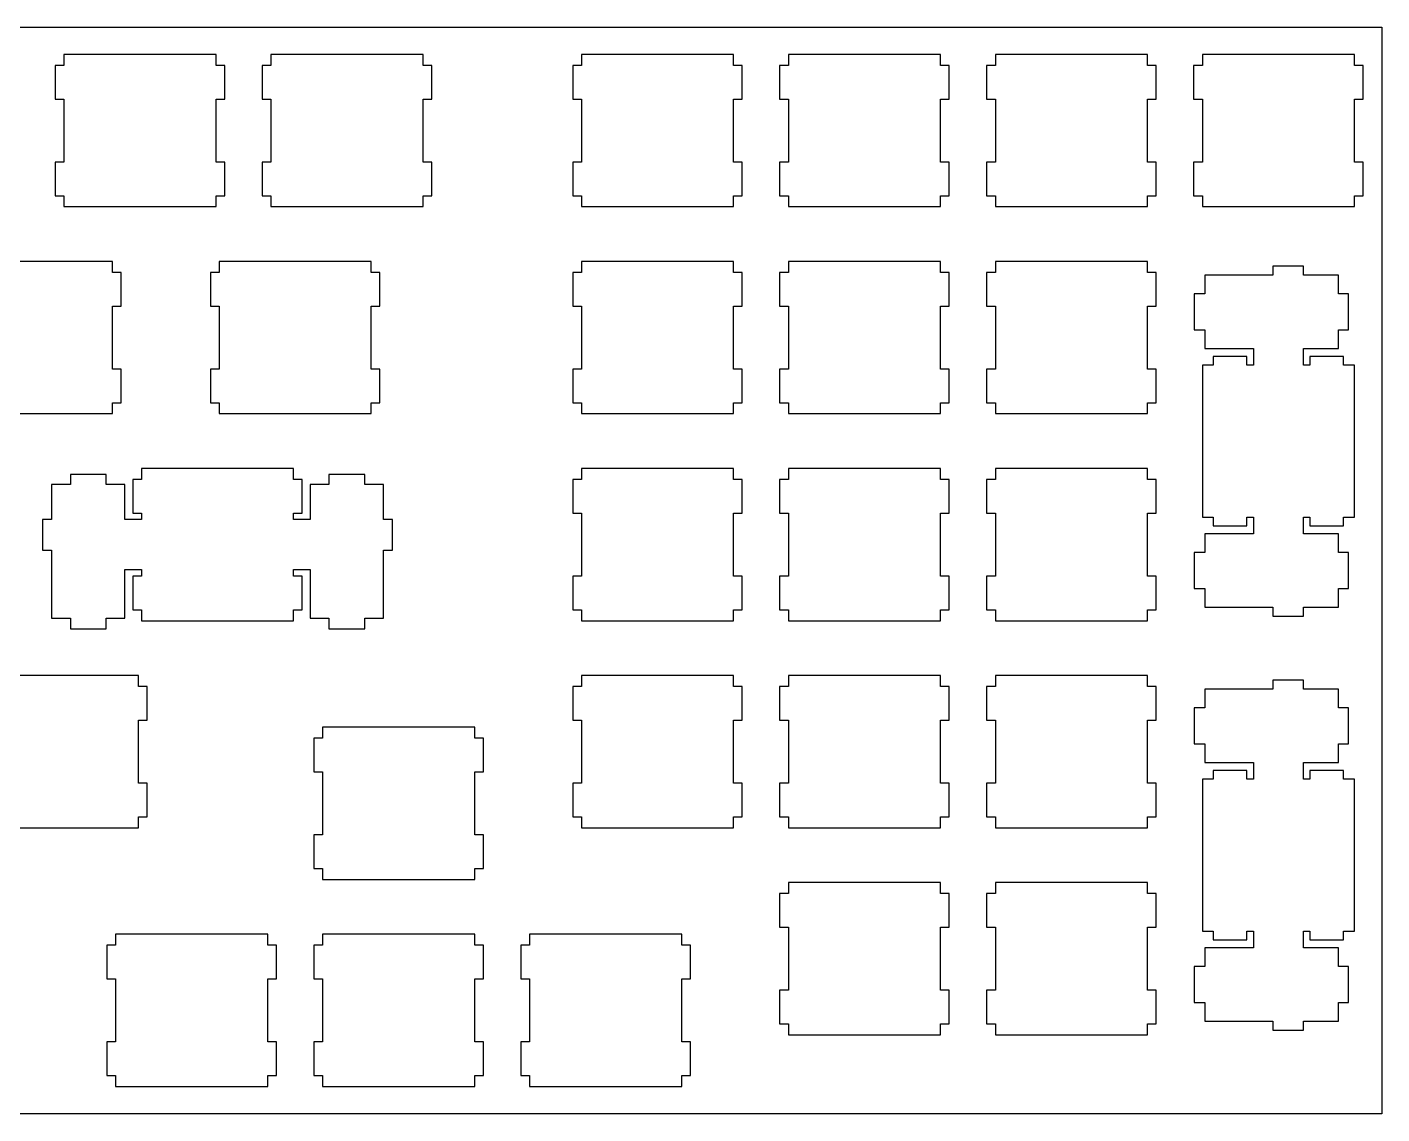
# Model space of a CAD drawing. Extents: x 0 to 372, y 0 to 100.
# Drawn here: x 246.9 to 371.6, y 0.4 to 100.4 of the extents above; entities that cross this region are included whole.
import ezdxf

# ---------------------------------------------------------------- set-up
doc = ezdxf.new("R2010")
doc.units = 0
doc.layers.get('0').update_dxf_attribs({"linetype": 'CONTINUOUS'})

msp = doc.modelspace()

# ---------------------------------------------------------------- linework, layer by layer
at = {"color": 0}
for p, q in [((0.09508, 100.446), (371.57, 100.446)), ((371.57, 100.446), (371.57, 0.43408)), ((250.27, 97.9219), (250.27, 96.9215)), ((264.269, 97.9219), (250.27, 97.9219)), ((264.269, 96.9215), (264.269, 97.9219)), ((269.32, 97.9219), (269.32, 96.9215)), ((283.319, 97.9219), (269.32, 97.9219)), ((283.319, 96.9215), (283.319, 97.9219)), ((297.895, 97.9219), (297.895, 96.9215)), ((311.894, 97.9219), (297.895, 97.9219)), ((311.894, 96.9215), (311.894, 97.9219)), ((316.945, 97.9219), (316.945, 96.9215)), ((330.944, 97.9219), (316.945, 97.9219)), ((330.944, 96.9215), (330.944, 97.9219)), ((335.995, 97.9219), (335.995, 96.9215)), ((349.994, 97.9219), (335.995, 97.9219)), ((349.994, 96.9215), (349.994, 97.9219)), ((355.046, 97.9219), (355.046, 96.9215)), ((369.044, 97.9219), (355.046, 97.9219)), ((369.044, 96.9215), (369.044, 97.9219)), ((250.27, 96.9215), (249.469, 96.9215)), ((249.469, 96.9215), (249.469, 93.8223)), ((265.07, 96.9215), (264.269, 96.9215)), ((265.07, 93.8223), (265.07, 96.9215)), ((269.32, 96.9215), (268.519, 96.9215)), ((268.519, 96.9215), (268.519, 93.8223)), ((284.12, 96.9215), (283.319, 96.9215)), ((284.12, 93.8223), (284.12, 96.9215)), ((297.895, 96.9215), (297.094, 96.9215)), ((297.094, 96.9215), (297.094, 93.8223)), ((312.695, 96.9215), (311.894, 96.9215)), ((312.695, 93.8223), (312.695, 96.9215)), ((316.945, 96.9215), (316.144, 96.9215)), ((316.144, 96.9215), (316.144, 93.8223)), ((331.745, 96.9215), (330.944, 96.9215)), ((331.745, 93.8223), (331.745, 96.9215)), ((335.995, 96.9215), (335.194, 96.9215)), ((335.194, 96.9215), (335.194, 93.8223)), ((350.795, 96.9215), (349.994, 96.9215)), ((350.795, 93.8223), (350.795, 96.9215)), ((355.046, 96.9215), (354.245, 96.9215)), ((354.245, 96.9215), (354.245, 93.8223)), ((369.845, 96.9215), (369.044, 96.9215)), ((369.845, 93.8223), (369.845, 96.9215)), ((249.469, 93.8223), (250.27, 93.8223)), ((250.27, 93.8223), (250.27, 88.0223)), ((264.269, 88.0223), (264.269, 93.8223)), ((264.269, 93.8223), (265.07, 93.8223)), ((268.519, 93.8223), (269.32, 93.8223)), ((269.32, 93.8223), (269.32, 88.0223)), ((283.319, 88.0223), (283.319, 93.8223)), ((283.319, 93.8223), (284.12, 93.8223)), ((297.094, 93.8223), (297.895, 93.8223)), ((297.895, 93.8223), (297.895, 88.0223)), ((311.894, 88.0223), (311.894, 93.8223)), ((311.894, 93.8223), (312.695, 93.8223)), ((316.144, 93.8223), (316.945, 93.8223)), ((316.945, 93.8223), (316.945, 88.0223)), ((330.944, 88.0223), (330.944, 93.8223)), ((330.944, 93.8223), (331.745, 93.8223)), ((335.194, 93.8223), (335.995, 93.8223)), ((335.995, 93.8223), (335.995, 88.0223)), ((349.994, 88.0223), (349.994, 93.8223)), ((349.994, 93.8223), (350.795, 93.8223)), ((354.245, 93.8223), (355.046, 93.8223)), ((355.046, 93.8223), (355.046, 88.0223)), ((369.044, 88.0223), (369.044, 93.8223)), ((369.044, 93.8223), (369.845, 93.8223)), ((250.27, 88.0223), (249.469, 88.0223)), ((249.469, 88.0223), (249.469, 84.9217)), ((265.07, 88.0223), (264.269, 88.0223)), ((265.07, 84.9217), (265.07, 88.0223)), ((269.32, 88.0223), (268.519, 88.0223)), ((268.519, 88.0223), (268.519, 84.9217)), ((284.12, 88.0223), (283.319, 88.0223)), ((284.12, 84.9217), (284.12, 88.0223)), ((297.895, 88.0223), (297.094, 88.0223)), ((297.094, 88.0223), (297.094, 84.9217)), ((312.695, 88.0223), (311.894, 88.0223)), ((312.695, 84.9217), (312.695, 88.0223)), ((316.945, 88.0223), (316.144, 88.0223)), ((316.144, 88.0223), (316.144, 84.9217)), ((331.745, 88.0223), (330.944, 88.0223)), ((331.745, 84.9217), (331.745, 88.0223)), ((335.995, 88.0223), (335.194, 88.0223)), ((335.194, 88.0223), (335.194, 84.9217)), ((350.795, 88.0223), (349.994, 88.0223)), ((350.795, 84.9217), (350.795, 88.0223)), ((355.046, 88.0223), (354.245, 88.0223)), ((354.245, 88.0223), (354.245, 84.9217)), ((369.845, 88.0223), (369.044, 88.0223)), ((369.845, 84.9217), (369.845, 88.0223)), ((249.469, 84.9217), (250.27, 84.9217)), ((250.27, 84.9217), (250.27, 83.9227)), ((264.269, 83.9227), (264.269, 84.9217)), ((264.269, 84.9217), (265.07, 84.9217)), ((268.519, 84.9217), (269.32, 84.9217)), ((269.32, 84.9217), (269.32, 83.9227)), ((283.319, 83.9227), (283.319, 84.9217)), ((283.319, 84.9217), (284.12, 84.9217)), ((297.094, 84.9217), (297.895, 84.9217)), ((297.895, 84.9217), (297.895, 83.9227)), ((311.894, 83.9227), (311.894, 84.9217)), ((311.894, 84.9217), (312.695, 84.9217)), ((316.144, 84.9217), (316.945, 84.9217)), ((316.945, 84.9217), (316.945, 83.9227)), ((330.944, 83.9227), (330.944, 84.9217)), ((330.944, 84.9217), (331.745, 84.9217)), ((335.194, 84.9217), (335.995, 84.9217)), ((335.995, 84.9217), (335.995, 83.9227)), ((349.994, 83.9227), (349.994, 84.9217)), ((349.994, 84.9217), (350.795, 84.9217)), ((354.245, 84.9217), (355.046, 84.9217)), ((355.046, 84.9217), (355.046, 83.9227)), ((369.044, 83.9227), (369.044, 84.9217)), ((369.044, 84.9217), (369.845, 84.9217)), ((250.27, 83.9227), (264.269, 83.9227)), ((269.32, 83.9227), (283.319, 83.9227)), ((297.895, 83.9227), (311.894, 83.9227)), ((316.945, 83.9227), (330.944, 83.9227)), ((335.995, 83.9227), (349.994, 83.9227)), ((355.046, 83.9227), (369.044, 83.9227)), ((254.744, 78.8719), (240.745, 78.8719)), ((254.744, 77.8715), (254.744, 78.8719)), ((264.557, 78.8719), (264.557, 77.8715)), ((278.557, 78.8719), (264.557, 78.8719)), ((278.557, 77.8715), (278.557, 78.8719)), ((297.895, 78.8719), (297.895, 77.8715)), ((311.894, 78.8719), (297.895, 78.8719)), ((311.894, 77.8715), (311.894, 78.8719)), ((316.945, 78.8719), (316.945, 77.8715)), ((330.944, 78.8719), (316.945, 78.8719)), ((330.944, 77.8715), (330.944, 78.8719)), ((335.995, 78.8719), (335.995, 77.8715)), ((349.994, 78.8719), (335.995, 78.8719)), ((349.994, 77.8715), (349.994, 78.8719)), ((255.545, 77.8715), (254.744, 77.8715)), ((255.545, 74.7723), (255.545, 77.8715)), ((264.557, 77.8715), (263.756, 77.8715)), ((263.756, 77.8715), (263.756, 74.7723)), ((279.356, 77.8715), (278.557, 77.8715)), ((279.356, 74.7723), (279.356, 77.8715)), ((297.895, 77.8715), (297.094, 77.8715)), ((297.094, 77.8715), (297.094, 74.7723)), ((312.695, 77.8715), (311.894, 77.8715)), ((312.695, 74.7723), (312.695, 77.8715)), ((316.945, 77.8715), (316.144, 77.8715)), ((316.144, 77.8715), (316.144, 74.7723)), ((331.745, 77.8715), (330.944, 77.8715)), ((331.745, 74.7723), (331.745, 77.8715)), ((335.995, 77.8715), (335.194, 77.8715)), ((335.194, 77.8715), (335.194, 74.7723)), ((350.795, 77.8715), (349.994, 77.8715)), ((350.795, 74.7723), (350.795, 77.8715)), ((361.544, 77.622), (355.275, 77.622)), ((355.275, 77.622), (355.275, 75.897)), ((361.544, 78.4475), (361.544, 77.622)), ((364.345, 78.4475), (361.544, 78.4475)), ((364.345, 77.622), (364.345, 78.4475)), ((367.577, 77.622), (364.345, 77.622)), ((367.577, 75.897), (367.577, 77.622)), ((355.275, 75.897), (354.295, 75.897)), ((354.295, 75.897), (354.295, 72.5978)), ((368.494, 75.897), (367.577, 75.897)), ((368.494, 72.5978), (368.494, 75.897)), ((254.744, 68.9723), (254.744, 74.7723)), ((254.744, 74.7723), (255.545, 74.7723)), ((263.756, 74.7723), (264.557, 74.7723)), ((264.557, 74.7723), (264.557, 68.9723)), ((278.557, 68.9723), (278.557, 74.7723)), ((278.557, 74.7723), (279.356, 74.7723)), ((297.094, 74.7723), (297.895, 74.7723)), ((297.895, 74.7723), (297.895, 68.9723)), ((311.894, 68.9723), (311.894, 74.7723)), ((311.894, 74.7723), (312.695, 74.7723)), ((316.144, 74.7723), (316.945, 74.7723)), ((316.945, 74.7723), (316.945, 68.9723)), ((330.944, 68.9723), (330.944, 74.7723)), ((330.944, 74.7723), (331.745, 74.7723)), ((335.194, 74.7723), (335.995, 74.7723)), ((335.995, 74.7723), (335.995, 68.9723)), ((349.994, 68.9723), (349.994, 74.7723)), ((349.994, 74.7723), (350.795, 74.7723)), ((354.295, 72.5978), (355.275, 72.5978)), ((355.275, 72.5978), (355.275, 70.8723)), ((367.577, 70.8723), (367.577, 72.5978)), ((367.577, 72.5978), (368.494, 72.5978)), ((355.275, 70.8723), (359.745, 70.8723)), ((359.145, 70.1477), (356.045, 70.1477)), ((356.045, 70.1477), (356.045, 69.3469)), ((359.145, 69.3469), (359.145, 70.1477)), ((359.745, 70.8723), (359.745, 69.3469)), ((364.345, 69.3469), (364.345, 70.8723)), ((364.345, 70.8723), (367.577, 70.8723)), ((368.046, 70.1477), (364.945, 70.1477)), ((364.945, 70.1477), (364.945, 69.3469)), ((368.046, 69.3469), (368.046, 70.1477)), ((255.545, 68.9723), (254.744, 68.9723)), ((255.545, 65.8717), (255.545, 68.9723)), ((264.557, 68.9723), (263.756, 68.9723)), ((263.756, 68.9723), (263.756, 65.8717)), ((279.356, 68.9723), (278.557, 68.9723)), ((279.356, 65.8717), (279.356, 68.9723)), ((297.895, 68.9723), (297.094, 68.9723)), ((297.094, 68.9723), (297.094, 65.8717)), ((312.695, 68.9723), (311.894, 68.9723)), ((312.695, 65.8717), (312.695, 68.9723)), ((316.945, 68.9723), (316.144, 68.9723)), ((316.144, 68.9723), (316.144, 65.8717)), ((331.745, 68.9723), (330.944, 68.9723)), ((331.745, 65.8717), (331.745, 68.9723)), ((335.995, 68.9723), (335.194, 68.9723)), ((335.194, 68.9723), (335.194, 65.8717)), ((350.795, 68.9723), (349.994, 68.9723)), ((350.795, 65.8717), (350.795, 68.9723)), ((356.045, 69.3469), (355.046, 69.3469)), ((355.046, 69.3469), (355.046, 55.3477)), ((359.745, 69.3469), (359.145, 69.3469)), ((364.945, 69.3469), (364.345, 69.3469)), ((369.044, 69.3469), (368.046, 69.3469)), ((369.044, 55.3477), (369.044, 69.3469)), ((240.745, 64.8727), (254.744, 64.8727)), ((254.744, 64.8727), (254.744, 65.8717)), ((254.744, 65.8717), (255.545, 65.8717)), ((263.756, 65.8717), (264.557, 65.8717)), ((264.557, 65.8717), (264.557, 64.8727)), ((264.557, 64.8727), (278.557, 64.8727)), ((278.557, 64.8727), (278.557, 65.8717)), ((278.557, 65.8717), (279.356, 65.8717)), ((297.094, 65.8717), (297.895, 65.8717)), ((297.895, 65.8717), (297.895, 64.8727)), ((297.895, 64.8727), (311.894, 64.8727)), ((311.894, 64.8727), (311.894, 65.8717)), ((311.894, 65.8717), (312.695, 65.8717)), ((316.144, 65.8717), (316.945, 65.8717)), ((316.945, 65.8717), (316.945, 64.8727)), ((316.945, 64.8727), (330.944, 64.8727)), ((330.944, 64.8727), (330.944, 65.8717)), ((330.944, 65.8717), (331.745, 65.8717)), ((335.194, 65.8717), (335.995, 65.8717)), ((335.995, 65.8717), (335.995, 64.8727)), ((335.995, 64.8727), (349.994, 64.8727)), ((349.994, 64.8727), (349.994, 65.8717)), ((349.994, 65.8717), (350.795, 65.8717)), ((254.161, 59.2723), (250.862, 59.2723)), ((250.862, 59.2723), (250.862, 58.3516)), ((254.161, 58.3516), (254.161, 59.2723)), ((257.412, 58.8215), (256.611, 58.8215)), ((256.611, 58.8215), (256.611, 55.7223)), ((257.412, 59.8219), (257.412, 58.8215)), ((271.413, 59.8219), (257.412, 59.8219)), ((271.413, 58.8215), (271.413, 59.8219)), ((272.212, 58.8215), (271.413, 58.8215)), ((272.212, 55.7223), (272.212, 58.8215)), ((277.963, 59.2723), (274.662, 59.2723)), ((274.662, 59.2723), (274.662, 58.3516)), ((277.963, 58.3516), (277.963, 59.2723)), ((297.895, 58.8215), (297.094, 58.8215)), ((297.094, 58.8215), (297.094, 55.7223)), ((297.895, 59.8219), (297.895, 58.8215)), ((311.894, 59.8219), (297.895, 59.8219)), ((311.894, 58.8215), (311.894, 59.8219)), ((312.695, 58.8215), (311.894, 58.8215)), ((312.695, 55.7223), (312.695, 58.8215)), ((316.945, 58.8215), (316.144, 58.8215)), ((316.144, 58.8215), (316.144, 55.7223)), ((316.945, 59.8219), (316.945, 58.8215)), ((330.944, 59.8219), (316.945, 59.8219)), ((330.944, 58.8215), (330.944, 59.8219)), ((331.745, 58.8215), (330.944, 58.8215)), ((331.745, 55.7223), (331.745, 58.8215)), ((335.995, 58.8215), (335.194, 58.8215)), ((335.194, 58.8215), (335.194, 55.7223)), ((335.995, 59.8219), (335.995, 58.8215)), ((349.994, 59.8219), (335.995, 59.8219)), ((349.994, 58.8215), (349.994, 59.8219)), ((350.795, 58.8215), (349.994, 58.8215)), ((350.795, 55.7223), (350.795, 58.8215)), ((250.862, 58.3516), (249.137, 58.3516)), ((249.137, 58.3516), (249.137, 55.1215)), ((255.888, 58.3516), (254.161, 58.3516)), ((255.888, 55.1215), (255.888, 58.3516)), ((274.662, 58.3516), (272.937, 58.3516)), ((272.937, 58.3516), (272.937, 55.1215)), ((279.688, 58.3516), (277.963, 58.3516)), ((279.688, 55.1215), (279.688, 58.3516)), ((249.137, 55.1215), (248.313, 55.1215)), ((248.313, 55.1215), (248.313, 52.3226)), ((257.412, 55.1215), (255.888, 55.1215)), ((256.611, 55.7223), (257.412, 55.7223)), ((257.412, 55.7223), (257.412, 55.1215)), ((271.413, 55.1215), (271.413, 55.7223)), ((271.413, 55.7223), (272.212, 55.7223)), ((272.937, 55.1215), (271.413, 55.1215)), ((280.512, 55.1215), (279.688, 55.1215)), ((280.512, 52.3226), (280.512, 55.1215)), ((297.094, 55.7223), (297.895, 55.7223)), ((297.895, 55.7223), (297.895, 49.9223)), ((311.894, 49.9223), (311.894, 55.7223)), ((311.894, 55.7223), (312.695, 55.7223)), ((316.144, 55.7223), (316.945, 55.7223)), ((316.945, 55.7223), (316.945, 49.9223)), ((330.944, 49.9223), (330.944, 55.7223)), ((330.944, 55.7223), (331.745, 55.7223)), ((335.194, 55.7223), (335.995, 55.7223)), ((335.995, 55.7223), (335.995, 49.9223)), ((349.994, 49.9223), (349.994, 55.7223)), ((349.994, 55.7223), (350.795, 55.7223)), ((355.046, 55.3477), (356.045, 55.3477)), ((356.045, 55.3477), (356.045, 54.5469)), ((359.145, 54.5469), (359.145, 55.3477)), ((359.145, 55.3477), (359.745, 55.3477)), ((359.745, 55.3477), (359.745, 53.8219)), ((364.345, 53.8219), (364.345, 55.3477)), ((364.345, 55.3477), (364.945, 55.3477)), ((364.945, 55.3477), (364.945, 54.5469)), ((368.046, 54.5469), (368.046, 55.3477)), ((368.046, 55.3477), (369.044, 55.3477)), ((359.745, 53.8219), (355.275, 53.8219)), ((355.275, 53.8219), (355.275, 52.0968)), ((356.045, 54.5469), (359.145, 54.5469)), ((367.577, 53.8219), (364.345, 53.8219)), ((364.945, 54.5469), (368.046, 54.5469)), ((367.577, 52.0968), (367.577, 53.8219)), ((248.313, 52.3226), (249.137, 52.3226)), ((249.137, 52.3226), (249.137, 46.0527)), ((279.688, 46.0527), (279.688, 52.3226)), ((279.688, 52.3226), (280.512, 52.3226)), ((355.275, 52.0968), (354.295, 52.0968)), ((354.295, 52.0968), (354.295, 48.7976)), ((368.494, 52.0968), (367.577, 52.0968)), ((368.494, 48.7976), (368.494, 52.0968)), ((255.888, 46.0527), (255.888, 50.5217)), ((255.888, 50.5217), (257.412, 50.5217)), ((257.412, 49.9223), (256.611, 49.9223)), ((256.611, 49.9223), (256.611, 46.8217)), ((257.412, 50.5217), (257.412, 49.9223)), ((271.413, 49.9223), (271.413, 50.5217)), ((271.413, 50.5217), (272.937, 50.5217)), ((272.212, 49.9223), (271.413, 49.9223)), ((272.212, 46.8217), (272.212, 49.9223)), ((272.937, 50.5217), (272.937, 46.0527)), ((297.895, 49.9223), (297.094, 49.9223)), ((297.094, 49.9223), (297.094, 46.8217)), ((312.695, 49.9223), (311.894, 49.9223)), ((312.695, 46.8217), (312.695, 49.9223)), ((316.945, 49.9223), (316.144, 49.9223)), ((316.144, 49.9223), (316.144, 46.8217)), ((331.745, 49.9223), (330.944, 49.9223)), ((331.745, 46.8217), (331.745, 49.9223)), ((335.995, 49.9223), (335.194, 49.9223)), ((335.194, 49.9223), (335.194, 46.8217)), ((350.795, 49.9223), (349.994, 49.9223)), ((350.795, 46.8217), (350.795, 49.9223)), ((354.295, 48.7976), (355.275, 48.7976)), ((355.275, 48.7976), (355.275, 47.0726)), ((367.577, 47.0726), (367.577, 48.7976)), ((367.577, 48.7976), (368.494, 48.7976)), ((256.611, 46.8217), (257.412, 46.8217)), ((257.412, 46.8217), (257.412, 45.8227)), ((271.413, 45.8227), (271.413, 46.8217)), ((271.413, 46.8217), (272.212, 46.8217)), ((297.094, 46.8217), (297.895, 46.8217)), ((297.895, 46.8217), (297.895, 45.8227)), ((311.894, 45.8227), (311.894, 46.8217)), ((311.894, 46.8217), (312.695, 46.8217)), ((316.144, 46.8217), (316.945, 46.8217)), ((316.945, 46.8217), (316.945, 45.8227)), ((330.944, 45.8227), (330.944, 46.8217)), ((330.944, 46.8217), (331.745, 46.8217)), ((335.194, 46.8217), (335.995, 46.8217)), ((335.995, 46.8217), (335.995, 45.8227)), ((349.994, 45.8227), (349.994, 46.8217)), ((349.994, 46.8217), (350.795, 46.8217)), ((355.275, 47.0726), (361.544, 47.0726)), ((361.544, 47.0726), (361.544, 46.247)), ((361.544, 46.247), (364.345, 46.247)), ((364.345, 46.247), (364.345, 47.0726)), ((364.345, 47.0726), (367.577, 47.0726)), ((249.137, 46.0527), (250.862, 46.0527)), ((250.862, 46.0527), (250.862, 45.0716)), ((250.862, 45.0716), (254.161, 45.0716)), ((254.161, 45.0716), (254.161, 46.0527)), ((254.161, 46.0527), (255.888, 46.0527)), ((257.412, 45.8227), (271.413, 45.8227)), ((272.937, 46.0527), (274.662, 46.0527)), ((274.662, 46.0527), (274.662, 45.0716)), ((274.662, 45.0716), (277.963, 45.0716)), ((277.963, 45.0716), (277.963, 46.0527)), ((277.963, 46.0527), (279.688, 46.0527)), ((297.895, 45.8227), (311.894, 45.8227)), ((316.945, 45.8227), (330.944, 45.8227)), ((335.995, 45.8227), (349.994, 45.8227)), ((257.125, 40.7719), (243.126, 40.7719)), ((257.125, 39.7715), (257.125, 40.7719)), ((297.895, 40.7719), (297.895, 39.7715)), ((311.894, 40.7719), (297.895, 40.7719)), ((311.894, 39.7715), (311.894, 40.7719)), ((316.945, 40.7719), (316.945, 39.7715)), ((330.944, 40.7719), (316.945, 40.7719)), ((330.944, 39.7715), (330.944, 40.7719)), ((335.995, 40.7719), (335.995, 39.7715)), ((349.994, 40.7719), (335.995, 40.7719)), ((349.994, 39.7715), (349.994, 40.7719)), ((361.544, 40.3475), (361.544, 39.522)), ((364.345, 40.3475), (361.544, 40.3475)), ((364.345, 39.522), (364.345, 40.3475)), ((257.926, 39.7715), (257.125, 39.7715)), ((257.926, 36.6723), (257.926, 39.7715)), ((297.895, 39.7715), (297.094, 39.7715)), ((297.094, 39.7715), (297.094, 36.6723)), ((312.695, 39.7715), (311.894, 39.7715)), ((312.695, 36.6723), (312.695, 39.7715)), ((316.945, 39.7715), (316.144, 39.7715)), ((316.144, 39.7715), (316.144, 36.6723)), ((331.745, 39.7715), (330.944, 39.7715)), ((331.745, 36.6723), (331.745, 39.7715)), ((335.995, 39.7715), (335.194, 39.7715)), ((335.194, 39.7715), (335.194, 36.6723)), ((350.795, 39.7715), (349.994, 39.7715)), ((350.795, 36.6723), (350.795, 39.7715)), ((361.544, 39.522), (355.275, 39.522)), ((355.275, 39.522), (355.275, 37.797)), ((367.577, 39.522), (364.345, 39.522)), ((367.577, 37.797), (367.577, 39.522)), ((355.275, 37.797), (354.295, 37.797)), ((354.295, 37.797), (354.295, 34.4978)), ((368.494, 37.797), (367.577, 37.797)), ((368.494, 34.4978), (368.494, 37.797)), ((257.125, 30.8722), (257.125, 36.6723)), ((257.125, 36.6723), (257.926, 36.6723)), ((297.094, 36.6723), (297.895, 36.6723)), ((297.895, 36.6723), (297.895, 30.8722)), ((311.894, 30.8722), (311.894, 36.6723)), ((311.894, 36.6723), (312.695, 36.6723)), ((316.144, 36.6723), (316.945, 36.6723)), ((316.945, 36.6723), (316.945, 30.8722)), ((330.944, 30.8722), (330.944, 36.6723)), ((330.944, 36.6723), (331.745, 36.6723)), ((335.194, 36.6723), (335.995, 36.6723)), ((335.995, 36.6723), (335.995, 30.8722)), ((349.994, 30.8722), (349.994, 36.6723)), ((349.994, 36.6723), (350.795, 36.6723)), ((274.082, 35.0104), (273.281, 35.0104)), ((273.281, 35.0104), (273.281, 31.9098)), ((274.082, 36.0094), (274.082, 35.0104)), ((288.082, 36.0094), (274.082, 36.0094)), ((288.082, 35.0104), (288.082, 36.0094)), ((288.881, 35.0104), (288.082, 35.0104)), ((288.881, 31.9098), (288.881, 35.0104)), ((354.295, 34.4978), (355.275, 34.4978)), ((355.275, 34.4978), (355.275, 32.7725)), ((367.577, 32.7725), (367.577, 34.4978)), ((367.577, 34.4978), (368.494, 34.4978)), ((355.275, 32.7725), (359.745, 32.7725)), ((359.745, 32.7725), (359.745, 31.247)), ((364.345, 31.247), (364.345, 32.7725)), ((364.345, 32.7725), (367.577, 32.7725)), ((273.281, 31.9098), (274.082, 31.9098)), ((274.082, 31.9098), (274.082, 26.1097)), ((288.082, 26.1097), (288.082, 31.9098)), ((288.082, 31.9098), (288.881, 31.9098)), ((356.045, 31.247), (355.046, 31.247)), ((355.046, 31.247), (355.046, 17.2475)), ((359.145, 32.0477), (356.045, 32.0477)), ((356.045, 32.0477), (356.045, 31.247)), ((359.145, 31.247), (359.145, 32.0477)), ((359.745, 31.247), (359.145, 31.247)), ((364.945, 31.247), (364.345, 31.247)), ((368.046, 32.0477), (364.945, 32.0477)), ((364.945, 32.0477), (364.945, 31.247)), ((368.046, 31.247), (368.046, 32.0477)), ((369.044, 31.247), (368.046, 31.247)), ((369.044, 17.2475), (369.044, 31.247)), ((257.926, 30.8722), (257.125, 30.8722)), ((257.926, 27.7716), (257.926, 30.8722)), ((297.895, 30.8722), (297.094, 30.8722)), ((297.094, 30.8722), (297.094, 27.7716)), ((312.695, 30.8722), (311.894, 30.8722)), ((312.695, 27.7716), (312.695, 30.8722)), ((316.945, 30.8722), (316.144, 30.8722)), ((316.144, 30.8722), (316.144, 27.7716)), ((331.745, 30.8722), (330.944, 30.8722)), ((331.745, 27.7716), (331.745, 30.8722)), ((335.995, 30.8722), (335.194, 30.8722)), ((335.194, 30.8722), (335.194, 27.7716)), ((350.795, 30.8722), (349.994, 30.8722)), ((350.795, 27.7716), (350.795, 30.8722)), ((257.125, 26.7725), (257.125, 27.7716)), ((257.125, 27.7716), (257.926, 27.7716)), ((297.094, 27.7716), (297.895, 27.7716)), ((297.895, 27.7716), (297.895, 26.7725)), ((311.894, 26.7725), (311.894, 27.7716)), ((311.894, 27.7716), (312.695, 27.7716)), ((316.144, 27.7716), (316.945, 27.7716)), ((316.945, 27.7716), (316.945, 26.7725)), ((330.944, 26.7725), (330.944, 27.7716)), ((330.944, 27.7716), (331.745, 27.7716)), ((335.194, 27.7716), (335.995, 27.7716)), ((335.995, 27.7716), (335.995, 26.7725)), ((349.994, 26.7725), (349.994, 27.7716)), ((349.994, 27.7716), (350.795, 27.7716)), ((243.126, 26.7725), (257.125, 26.7725)), ((297.895, 26.7725), (311.894, 26.7725)), ((316.945, 26.7725), (330.944, 26.7725)), ((335.995, 26.7725), (349.994, 26.7725)), ((274.082, 26.1097), (273.281, 26.1097)), ((273.281, 26.1097), (273.281, 23.0105)), ((288.881, 26.1097), (288.082, 26.1097)), ((288.881, 23.0105), (288.881, 26.1097)), ((273.281, 23.0105), (274.082, 23.0105)), ((274.082, 23.0105), (274.082, 22.01)), ((288.082, 22.01), (288.082, 23.0105)), ((288.082, 23.0105), (288.881, 23.0105)), ((274.082, 22.01), (288.082, 22.01)), ((316.945, 21.722), (316.945, 20.7216)), ((330.944, 21.722), (316.945, 21.722)), ((330.944, 20.7216), (330.944, 21.722)), ((335.995, 21.722), (335.995, 20.7216)), ((349.994, 21.722), (335.995, 21.722)), ((349.994, 20.7216), (349.994, 21.722)), ((316.945, 20.7216), (316.144, 20.7216)), ((316.144, 20.7216), (316.144, 17.6223)), ((331.745, 20.7216), (330.944, 20.7216)), ((331.745, 17.6223), (331.745, 20.7216)), ((335.995, 20.7216), (335.194, 20.7216)), ((335.194, 20.7216), (335.194, 17.6223)), ((350.795, 20.7216), (349.994, 20.7216)), ((350.795, 17.6223), (350.795, 20.7216)), ((316.144, 17.6223), (316.945, 17.6223)), ((316.945, 17.6223), (316.945, 11.8222)), ((330.944, 11.8222), (330.944, 17.6223)), ((330.944, 17.6223), (331.745, 17.6223)), ((335.194, 17.6223), (335.995, 17.6223)), ((335.995, 17.6223), (335.995, 11.8222)), ((349.994, 11.8222), (349.994, 17.6223)), ((349.994, 17.6223), (350.795, 17.6223)), ((255.032, 16.9595), (255.032, 15.9604)), ((269.032, 16.9595), (255.032, 16.9595)), ((269.032, 15.9604), (269.032, 16.9595)), ((274.082, 16.9595), (274.082, 15.9604)), ((288.082, 16.9595), (274.082, 16.9595)), ((288.082, 15.9604), (288.082, 16.9595)), ((293.132, 16.9595), (293.132, 15.9604)), ((307.132, 16.9595), (293.132, 16.9595)), ((307.132, 15.9604), (307.132, 16.9595)), ((355.046, 17.2475), (356.045, 17.2475)), ((356.045, 17.2475), (356.045, 16.4469)), ((356.045, 16.4469), (359.145, 16.4469)), ((359.145, 16.4469), (359.145, 17.2475)), ((359.145, 17.2475), (359.745, 17.2475)), ((359.745, 17.2475), (359.745, 15.722)), ((364.345, 15.722), (364.345, 17.2475)), ((364.345, 17.2475), (364.945, 17.2475)), ((364.945, 17.2475), (364.945, 16.4469)), ((364.945, 16.4469), (368.046, 16.4469)), ((368.046, 16.4469), (368.046, 17.2475)), ((368.046, 17.2475), (369.044, 17.2475)), ((255.032, 15.9604), (254.231, 15.9604)), ((254.231, 15.9604), (254.231, 12.8598)), ((269.831, 15.9604), (269.032, 15.9604)), ((269.831, 12.8598), (269.831, 15.9604)), ((274.082, 15.9604), (273.281, 15.9604)), ((273.281, 15.9604), (273.281, 12.8598)), ((288.881, 15.9604), (288.082, 15.9604)), ((288.881, 12.8598), (288.881, 15.9604)), ((293.132, 15.9604), (292.331, 15.9604)), ((292.331, 15.9604), (292.331, 12.8598)), ((307.931, 15.9604), (307.132, 15.9604)), ((307.931, 12.8598), (307.931, 15.9604)), ((359.745, 15.722), (355.275, 15.722)), ((355.275, 15.722), (355.275, 13.9967)), ((367.577, 15.722), (364.345, 15.722)), ((367.577, 13.9967), (367.577, 15.722)), ((355.275, 13.9967), (354.295, 13.9967)), ((354.295, 13.9967), (354.295, 10.6977)), ((368.494, 13.9967), (367.577, 13.9967)), ((368.494, 10.6977), (368.494, 13.9967)), ((254.231, 12.8598), (255.032, 12.8598)), ((255.032, 12.8598), (255.032, 7.05968)), ((269.032, 7.05968), (269.032, 12.8598)), ((269.032, 12.8598), (269.831, 12.8598)), ((273.281, 12.8598), (274.082, 12.8598)), ((274.082, 12.8598), (274.082, 7.05968)), ((288.082, 7.05968), (288.082, 12.8598)), ((288.082, 12.8598), (288.881, 12.8598)), ((292.331, 12.8598), (293.132, 12.8598)), ((293.132, 12.8598), (293.132, 7.05968)), ((307.132, 7.05968), (307.132, 12.8598)), ((307.132, 12.8598), (307.931, 12.8598)), ((316.945, 11.8222), (316.144, 11.8222)), ((316.144, 11.8222), (316.144, 8.72162)), ((331.745, 11.8222), (330.944, 11.8222)), ((331.745, 8.72162), (331.745, 11.8222)), ((335.995, 11.8222), (335.194, 11.8222)), ((335.194, 11.8222), (335.194, 8.72162)), ((350.795, 11.8222), (349.994, 11.8222)), ((350.795, 8.72162), (350.795, 11.8222)), ((354.295, 10.6977), (355.275, 10.6977)), ((355.275, 10.6977), (355.275, 8.97241)), ((367.577, 8.97241), (367.577, 10.6977)), ((367.577, 10.6977), (368.494, 10.6977)), ((355.275, 8.97241), (361.544, 8.97241)), ((361.544, 8.97241), (361.544, 8.14698)), ((364.345, 8.14698), (364.345, 8.97241)), ((364.345, 8.97241), (367.577, 8.97241)), ((316.144, 8.72162), (316.945, 8.72162)), ((316.945, 8.72162), (316.945, 7.72252)), ((316.945, 7.72252), (330.944, 7.72252)), ((330.944, 7.72252), (330.944, 8.72162)), ((330.944, 8.72162), (331.745, 8.72162)), ((335.194, 8.72162), (335.995, 8.72162)), ((335.995, 8.72162), (335.995, 7.72252)), ((335.995, 7.72252), (349.994, 7.72252)), ((349.994, 7.72252), (349.994, 8.72162)), ((349.994, 8.72162), (350.795, 8.72162)), ((361.544, 8.14698), (364.345, 8.14698)), ((255.032, 7.05968), (254.231, 7.05968)), ((254.231, 7.05968), (254.231, 3.96049)), ((269.831, 7.05968), (269.032, 7.05968)), ((269.831, 3.96049), (269.831, 7.05968)), ((274.082, 7.05968), (273.281, 7.05968)), ((273.281, 7.05968), (273.281, 3.96049)), ((288.881, 7.05968), (288.082, 7.05968)), ((288.881, 3.96049), (288.881, 7.05968)), ((293.132, 7.05968), (292.331, 7.05968)), ((292.331, 7.05968), (292.331, 3.96049)), ((307.931, 7.05968), (307.132, 7.05968)), ((307.931, 3.96049), (307.931, 7.05968)), ((254.231, 3.96049), (255.032, 3.96049)), ((255.032, 3.96049), (255.032, 2.96003)), ((269.032, 2.96003), (269.032, 3.96049)), ((269.032, 3.96049), (269.831, 3.96049)), ((273.281, 3.96049), (274.082, 3.96049)), ((274.082, 3.96049), (274.082, 2.96003)), ((288.082, 2.96003), (288.082, 3.96049)), ((288.082, 3.96049), (288.881, 3.96049)), ((292.331, 3.96049), (293.132, 3.96049)), ((293.132, 3.96049), (293.132, 2.96003)), ((307.132, 2.96003), (307.132, 3.96049)), ((307.132, 3.96049), (307.931, 3.96049)), ((255.032, 2.96003), (269.032, 2.96003)), ((274.082, 2.96003), (288.082, 2.96003)), ((293.132, 2.96003), (307.132, 2.96003)), ((371.57, 0.43408), (0.09508, 0.43408))]:
    msp.add_line(p, q, dxfattribs=at)

doc.saveas('drawing.dxf')
